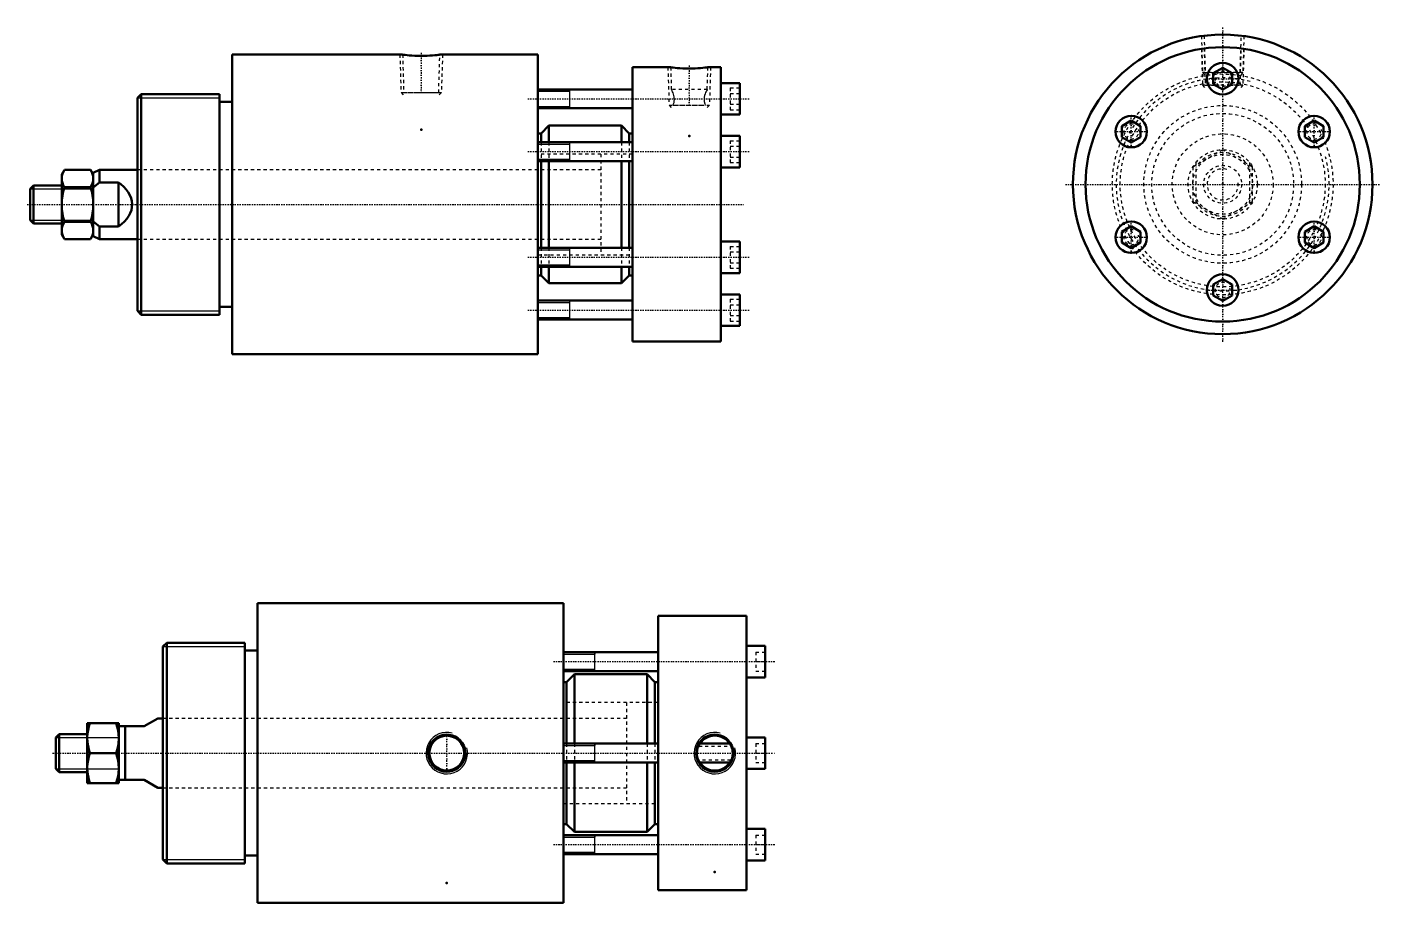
# Model space of a CAD drawing. Header units: millimetres. Extents: x -65 to 364, y -221 to 56.
import ezdxf

# ---------------------------------------------------------------- set-up
doc = ezdxf.new("R2010")
doc.units = ezdxf.units.MM
doc.linetypes.add('Center', pattern=[1.5, 0.45, -0.5, 0.05, -0.5])
doc.linetypes.add('Dashed', pattern=[2, 1, -1])
for name, color, linetype, lineweight in [('2d ConnectionPoints', 7, 'Continuous', 50), ('AM_0', 7, 'Continuous', 50), ('AM_5', 3, 'Continuous', 25), ('AM_7', 7, 'Center', 25), ('AM_9', 6, 'Dashed', 25)]:
    doc.layers.add(name, color=color, linetype=linetype, lineweight=lineweight)

# ---------------------------------------------------------------- blocks, each defined once
blk = doc.blocks.new('1_RODcxhc2_a_sd_32_20EX_0_in_JEAL_R_SD_32_20T_EX_0__0')
at = {"layer": 'AM_0'}
for p, q in [((-53.15, 10.97), (-54, 9.5)), ((-54, -9.5), (-54, 9.5)), ((-53.15, 10.97), (-44.85, 10.97)), ((-44, 9.5), (-44.85, 10.97)), ((-42, 11), (-44, 10.07)), ((-44, 10.07), (-44, -10.07)), ((-30, 11), (-42, 11)), ((-42, 11), (-42, 6.98)), ((-62.93, 6), (-64, 4.93)), ((-64, 4.93), (-64, -4.93)), ((-54, 6), (-62.93, 6)), ((-62.93, 6), (-62.93, -6)), ((-53.15, 5.48), (-44.85, 5.48)), ((-42, 6.98), (-44, 5.4)), ((-36, 6.98), (-42, 6.98)), ((-36, 6.98), (-36, -6.98)), ((-64, -4.93), (-62.93, -6)), ((-62.93, -6), (-54, -6)), ((-53.15, -5.48), (-44.85, -5.48)), ((-44, -5.4), (-42, -6.98)), ((-42, -6.98), (-36, -6.98)), ((-42, -6.98), (-42, -11)), ((-54, -9.5), (-53.15, -10.97)), ((-53.15, -10.97), (-44.85, -10.97)), ((-44.85, -10.97), (-44, -9.5)), ((-44, -10.07), (-42, -11)), ((-42, -11), (-30, -11))]:
    blk.add_line(p, q, dxfattribs=at)
for points in [[(-54, 8.23), (-54, 8.42), (-53.92, 9.06), (-53.74, 9.7), (-53.48, 10.34), (-53.15, 10.97)], [(-44.85, 10.97), (-44.5, 10.3), (-44.23, 9.63), (-44.06, 8.93), (-44, 8.23)], [(-53.15, 5.48), (-53.5, 6.15), (-53.77, 6.83), (-53.94, 7.53), (-54, 8.23)], [(-54, 0), (-53.94, 1.38), (-53.78, 2.74), (-53.51, 4.12), (-53.15, 5.48)], [(-44, 8.23), (-44, 8.03), (-44.08, 7.39), (-44.26, 6.76), (-44.52, 6.12), (-44.85, 5.48)], [(-44.85, 5.48), (-44.5, 4.16), (-44.24, 2.82), (-44.06, 1.44), (-44, 0.05), (-44, 0)], [(-36, -6.98), (-35, -6.21), (-34.12, -5.4), (-33.37, -4.54), (-32.75, -3.65), (-32.27, -2.74), (-31.93, -1.8), (-31.73, -0.84), (-31.67, 0.12), (-31.76, 1.07), (-31.99, 2.02), (-32.37, 2.96), (-32.89, 3.87), (-33.54, 4.75), (-34.32, 5.6), (-35.23, 6.4), (-36, 6.98)], [(-53.15, -5.48), (-53.5, -4.16), (-53.76, -2.82), (-53.94, -1.44), (-54, -0.05), (-54, 0)], [(-44, 0), (-44.06, -1.38), (-44.22, -2.74), (-44.49, -4.12), (-44.85, -5.48)], [(-54, -8.23), (-54, -8.03), (-53.92, -7.39), (-53.74, -6.76), (-53.48, -6.12), (-53.15, -5.48)], [(-53.15, -10.97), (-53.5, -10.3), (-53.77, -9.63), (-53.94, -8.93), (-54, -8.23)], [(-44.85, -5.48), (-44.5, -6.15), (-44.23, -6.83), (-44.06, -7.53), (-44, -8.23)], [(-44, -8.23), (-44, -8.42), (-44.08, -9.06), (-44.26, -9.7), (-44.52, -10.34), (-44.85, -10.97)]]:
    blk.add_lwpolyline(points, dxfattribs=at)
at = {"layer": 'AM_5'}
for p, q in [((-64, 4.93), (-44, 4.93)), ((-44, 6), (-44, 4.93)), ((-64, -4.93), (-44, -4.93)), ((-44, -6), (-44, -4.93))]:
    blk.add_line(p, q, dxfattribs=at)
at = {"layer": 'AM_7'}
blk.add_line((-65, 0), (162.75, 0), dxfattribs=at)
at = {"layer": 'AM_9'}
for p, q in [((127, 16), (117, 16)), ((117, 16), (117, -16)), ((117, 11), (-30, 11)), ((-30, -11), (117, -11)), ((117, -16), (127, -16))]:
    blk.add_line(p, q, dxfattribs=at)
blk = doc.blocks.new('2_JEAL_R_SD_32_20T_EX_0__body_0_in_JEAL_R_SD_32_20T_EX_0__0')
at = {"layer": 'AM_0'}
for p, q in [((54.1, 47.5), (0, 47.5)), ((0, 47.5), (0, -47.5)), ((97, 47.5), (65.89, 47.5)), ((97, 47.5), (97, -47.5)), ((139.1, 43.5), (127, 43.5)), ((127, 43.5), (127, -43.5)), ((155, 43.5), (150.89, 43.5)), ((155, 43.5), (155, -43.5)), ((-28.77, 35), (-30, 33.77)), ((-4, 35), (-28.77, 35)), ((-28.77, 35), (-28.77, -35)), ((-4, 35), (-4, -35)), ((127, 36.5), (97, 36.5)), ((161, 38.5), (155, 38.5)), ((161, 38.5), (161, 28.5)), ((-30, 33.77), (-30, -33.77)), ((0, 32.5), (-4, 32.5)), ((97, 30.5), (127, 30.5)), ((155, 28.5), (161, 28.5)), ((98, 22.5), (97, 22.5)), ((100.5, 25), (98, 22.5)), ((98, 22.5), (98, 19.75)), ((123.5, 25), (100.5, 25)), ((100.5, 25), (100.5, 19.75)), ((126, 22.5), (123.5, 25)), ((123.5, 25), (123.5, 19.75)), ((127, 22.5), (126, 22.5)), ((126, 22.5), (126, 19.75)), ((161, 21.75), (155, 21.75)), ((161, 21.75), (161, 11.75)), ((127, 19.75), (97, 19.75)), ((97, 13.75), (127, 13.75)), ((98, 13.75), (98, -13.75)), ((100.5, 13.75), (100.5, -13.75)), ((123.5, 13.75), (123.5, -13.75)), ((126, 13.75), (126, -13.75)), ((155, 11.75), (161, 11.75)), ((161, -11.75), (155, -11.75)), ((161, -11.75), (161, -21.75)), ((127, -13.75), (97, -13.75)), ((97, -19.75), (127, -19.75)), ((98, -19.75), (98, -22.5)), ((100.5, -19.75), (100.5, -25)), ((123.5, -19.75), (123.5, -25)), ((126, -19.75), (126, -22.5)), ((97, -22.5), (98, -22.5)), ((98, -22.5), (100.5, -25)), ((100.5, -25), (123.5, -25)), ((123.5, -25), (126, -22.5)), ((126, -22.5), (127, -22.5)), ((155, -21.75), (161, -21.75)), ((161, -28.5), (155, -28.5)), ((161, -28.5), (161, -38.5)), ((-30, -33.77), (-28.77, -35)), ((-4, -32.5), (0, -32.5)), ((127, -30.5), (97, -30.5)), ((-28.77, -35), (-4, -35)), ((97, -36.5), (127, -36.5)), ((155, -38.5), (161, -38.5)), ((127, -43.5), (155, -43.5)), ((0, -47.5), (97, -47.5))]:
    blk.add_line(p, q, dxfattribs=at)
for points in [[(54.09, 47.5), (54.09, 47.5), (54.22, 47.48), (54.5, 47.45), (54.94, 47.4), (55.51, 47.34), (56.22, 47.28), (57.03, 47.23), (57.94, 47.18), (58.89, 47.15), (59.9, 47.13), (60.87, 47.14), (61.85, 47.17), (62.75, 47.21), (63.59, 47.27), (64.32, 47.33), (64.94, 47.39), (65.41, 47.44), (65.74, 47.48), (65.89, 47.5), (65.91, 47.5)], [(139.09, 43.5), (139.09, 43.5), (139.22, 43.48), (139.49, 43.45), (139.93, 43.39), (140.5, 43.33), (141.21, 43.26), (142.02, 43.2), (142.93, 43.15), (143.88, 43.11), (144.88, 43.1), (145.86, 43.11), (146.83, 43.14), (147.73, 43.18), (148.58, 43.25), (149.31, 43.31), (149.93, 43.38), (150.41, 43.43), (150.73, 43.48), (150.89, 43.5), (150.91, 43.5)]]:
    blk.add_lwpolyline(points, dxfattribs=at)
at = {"layer": 'AM_5', "linetype": 'Dashed'}
for p, q in [((53.23, 47.5), (53.61, 35.5)), ((66.77, 47.5), (66.39, 35.5)), ((138.23, 43.5), (138.61, 31.5)), ((151.77, 43.5), (151.39, 31.5)), ((53.61, 35.5), (66.39, 35.5)), ((53.61, 35.5), (54.5, 34.5)), ((66.39, 35.5), (65.5, 34.5)), ((138.61, 31.5), (151.39, 31.5)), ((138.61, 31.5), (139.5, 30.5)), ((151.39, 31.5), (150.5, 30.5))]:
    blk.add_line(p, q, dxfattribs=at)
at = {"layer": 'AM_5'}
for p, q in [((-4, 35), (-4, 33.77)), ((97, 35.89), (107, 35.89)), ((107, 36.5), (107, 35.89)), ((107, 36.5), (107, 30.5)), ((-30, 33.77), (-4, 33.77)), ((97, 31.11), (107, 31.11)), ((107, 30.5), (107, 31.11)), ((97, 19.14), (107, 19.14)), ((107, 19.75), (107, 19.14)), ((107, 19.75), (107, 13.75)), ((97, 14.36), (107, 14.36)), ((107, 13.75), (107, 14.36)), ((97, -14.36), (107, -14.36)), ((107, -13.75), (107, -14.36)), ((107, -13.75), (107, -19.75)), ((97, -19.14), (107, -19.14)), ((107, -19.75), (107, -19.14)), ((-30, -33.77), (-4, -33.77)), ((-4, -35), (-4, -33.77)), ((97, -31.11), (107, -31.11)), ((107, -30.5), (107, -31.11)), ((107, -30.5), (107, -36.5)), ((97, -35.89), (107, -35.89)), ((107, -36.5), (107, -35.89))]:
    blk.add_line(p, q, dxfattribs=at)
at = {"layer": 'AM_7'}
for p, q in [((60, 48.1), (60, 34.9)), ((145, 44.1), (145, 30.9)), ((93.8, 33.5), (164.2, 33.5)), ((93.8, 16.75), (164.2, 16.75)), ((93.8, -16.75), (164.2, -16.75)), ((93.8, -33.5), (164.2, -33.5))]:
    blk.add_line(p, q, dxfattribs=at)
at = {"layer": 'AM_9'}
for p, q in [((54.09, 47.5), (54.46, 35.5)), ((65.54, 35.5), (65.91, 47.5)), ((139.09, 43.5), (139.31, 36.49)), ((150.69, 36.49), (150.91, 43.5)), ((54.46, 35.5), (65.54, 35.5)), ((150.69, 36.5), (139.31, 36.5)), ((158, 36.96), (161, 36.96)), ((158, 36.96), (158, 30.04)), ((158, 35.23), (161, 35.23)), ((139.94, 31.5), (150.06, 31.5)), ((158, 31.77), (161, 31.77)), ((158, 30.04), (161, 30.04)), ((98, 19.75), (98, 13.75)), ((100.5, 19.75), (100.5, 13.75)), ((123.5, 19.75), (123.5, 13.75)), ((126, 19.75), (126, 13.75)), ((158, 20.21), (161, 20.21)), ((158, 20.21), (158, 13.29)), ((158, 18.48), (161, 18.48)), ((127, 16), (97, 16)), ((158, 15.02), (161, 15.02)), ((158, 13.29), (161, 13.29)), ((97, 11), (-30, 11)), ((-30, -11), (97, -11)), ((97, -16), (127, -16)), ((98, -13.75), (98, -19.75)), ((100.5, -13.75), (100.5, -19.75)), ((123.5, -13.75), (123.5, -19.75)), ((126, -13.75), (126, -19.75)), ((158, -13.29), (161, -13.29)), ((158, -13.29), (158, -20.21)), ((158, -15.02), (161, -15.02)), ((158, -18.48), (161, -18.48)), ((158, -20.21), (161, -20.21)), ((158, -30.04), (161, -30.04)), ((158, -30.04), (158, -36.96)), ((158, -31.77), (161, -31.77)), ((158, -35.23), (161, -35.23)), ((158, -36.96), (161, -36.96))]:
    blk.add_line(p, q, dxfattribs=at)
for points in [[(139.94, 31.5), (140.06, 31.88), (140.17, 32.32), (140.25, 32.78), (140.28, 33.28), (140.26, 33.72), (140.2, 34.17), (140, 34.96), (139.86, 35.35), (139.71, 35.7), (139.56, 36.02), (139.43, 36.27), (139.35, 36.43), (139.31, 36.5), (139.31, 36.5)], [(150.69, 36.5), (150.68, 36.48), (150.64, 36.4), (150.46, 36.06), (150.33, 35.79), (150.18, 35.45), (150.02, 35.04), (149.88, 34.56), (149.78, 34.06), (149.73, 33.52), (149.73, 33.08), (149.77, 32.63), (149.95, 31.86), (150.06, 31.5)]]:
    blk.add_lwpolyline(points, dxfattribs=at)
blk = doc.blocks.new('1_RODcxhc2_a_sd_32_20EX_0_in_JEAL_R_SD_32_20T_EX_0__2')
at = {"layer": 'AM_5', "linetype": 'Dashed'}
blk.add_arc((0, 0), 4.93, 75, 15, dxfattribs=at)
at = {"layer": 'AM_9'}
for p, q in [((0, 10.97), (-9.5, 5.48)), ((9.5, 5.48), (0, 10.97)), ((-9.5, 5.48), (-9.5, -5.48)), ((-8.5, 6.98), (-8.5, -6.98)), ((8.5, 6.98), (8.5, -6.98)), ((9.5, -5.48), (9.5, 5.48)), ((-9.5, -5.48), (0, -10.97)), ((0, -10.97), (9.5, -5.48))]:
    blk.add_line(p, q, dxfattribs=at)
for radius in [16, 11, 9.5, 6]:
    blk.add_circle((0, 0), radius, dxfattribs=at)
for start, end in [(32.4253, 147.5747), (212.4253, 327.5747)]:
    blk.add_arc((0, 0), 10.07, start, end, dxfattribs=at)
blk = doc.blocks.new('2_JEAL_R_SD_32_20T_EX_0__body_0_in_JEAL_R_SD_32_20T_EX_0__2')
at = {"layer": 'AM_0'}
for p, q in [((0, 36.96), (-3, 35.23)), ((-3, 35.23), (-3, 31.77)), ((3, 35.23), (0, 36.96)), ((3, 31.77), (3, 35.23)), ((-3, 31.77), (0, 30.04)), ((0, 30.04), (3, 31.77)), ((-29.01, 20.21), (-32.01, 18.48)), ((-32.01, 18.48), (-32.01, 15.02)), ((-26.01, 18.48), (-29.01, 20.21)), ((-26.01, 15.02), (-26.01, 18.48)), ((29.01, 20.21), (26.01, 18.48)), ((26.01, 18.48), (26.01, 15.02)), ((32.01, 18.48), (29.01, 20.21)), ((32.01, 15.02), (32.01, 18.48)), ((-32.01, 15.02), (-29.01, 13.29)), ((-29.01, 13.29), (-26.01, 15.02)), ((26.01, 15.02), (29.01, 13.29)), ((29.01, 13.29), (32.01, 15.02)), ((-29.01, -13.29), (-32.01, -15.02)), ((-32.01, -15.02), (-32.01, -18.48)), ((-26.01, -15.02), (-29.01, -13.29)), ((-26.01, -18.48), (-26.01, -15.02)), ((29.01, -13.29), (26.01, -15.02)), ((26.01, -15.02), (26.01, -18.48)), ((32.01, -15.02), (29.01, -13.29)), ((32.01, -18.48), (32.01, -15.02)), ((-32.01, -18.48), (-29.01, -20.21)), ((-29.01, -20.21), (-26.01, -18.48)), ((26.01, -18.48), (29.01, -20.21)), ((29.01, -20.21), (32.01, -18.48)), ((0, -30.04), (-3, -31.77)), ((-3, -31.77), (-3, -35.23)), ((3, -31.77), (0, -30.04)), ((3, -35.23), (3, -31.77)), ((-3, -35.23), (0, -36.96)), ((0, -36.96), (3, -35.23))]:
    blk.add_line(p, q, dxfattribs=at)
for centre, radius in [((0, 0), 47.5), ((0, 0), 43.5), ((0, 33.5), 5), ((-29.01, 16.75), 5), ((29.01, 16.75), 5), ((-29.01, -16.75), 5), ((29.01, -16.75), 5), ((0, -33.5), 5)]:
    blk.add_circle(centre, radius, dxfattribs=at)
at = {"layer": 'AM_5', "linetype": 'Dashed'}
for p, q in [((-6.75, 47.02), (-6.39, 35.5)), ((-6.75, 42.97), (-6.39, 31.5)), ((6.75, 47.02), (6.39, 35.5)), ((6.75, 42.97), (6.39, 31.5)), ((6.39, 35.5), (-6.39, 35.5)), ((-6.39, 35.5), (-5.5, 34.5)), ((6.39, 35.5), (5.5, 34.5)), ((6.39, 31.5), (-6.39, 31.5)), ((-6.39, 31.5), (-5.5, 30.5)), ((6.39, 31.5), (5.5, 30.5))]:
    blk.add_line(p, q, dxfattribs=at)
for centre, radius in [((0, 33.5), 2.39), ((0, 0), 33.77), ((-29.01, 16.75), 2.39), ((29.01, 16.75), 2.39), ((-29.01, -16.75), 2.39), ((29.01, -16.75), 2.39), ((0, -33.5), 2.39)]:
    blk.add_arc(centre, radius, 75, 15, dxfattribs=at)
at = {"layer": 'AM_7'}
for p, q in [((0, -49.88), (0, 49.88)), ((-5.25, 33.5), (5.25, 33.5)), ((-29.01, 11.5), (-29.01, 22)), ((29.01, 11.5), (29.01, 22)), ((-34.26, 16.75), (-23.76, 16.75)), ((23.76, 16.75), (34.26, 16.75)), ((-49.88, 0), (49.88, 0)), ((-29.01, -22), (-29.01, -11.5)), ((29.01, -22), (29.01, -11.5)), ((-34.26, -16.75), (-23.76, -16.75)), ((23.76, -16.75), (34.26, -16.75)), ((-5.25, -33.5), (5.25, -33.5))]:
    blk.add_line(p, q, dxfattribs=at)
at = {"layer": 'AM_9'}
for p, q in [((-5.9, 47.13), (-5.54, 35.5)), ((-5.9, 43.1), (-5.54, 31.5)), ((5.54, 35.5), (5.9, 47.13)), ((5.54, 31.5), (5.9, 43.1)), ((-5.54, 35.5), (5.54, 35.5)), ((-5.54, 31.5), (-2.24, 31.5)), ((2.24, 31.5), (5.54, 31.5))]:
    blk.add_line(p, q, dxfattribs=at)
blk.add_lwpolyline([(2.24, 31.5), (2.52, 31.88), (2.76, 32.32), (2.91, 32.78), (2.99, 33.28), (2.99, 33.72), (2.92, 34.17), (2.62, 34.96), (2.36, 35.35), (2.04, 35.7), (1.63, 36.02), (1.15, 36.27), (0.66, 36.43), (0.14, 36.5), (-0.31, 36.48), (-0.77, 36.4), (-1.57, 36.06), (-1.94, 35.79), (-2.28, 35.45), (-2.57, 35.04), (-2.81, 34.56), (-2.95, 34.06), (-3, 33.52), (-2.97, 33.08), (-2.87, 32.63), (-2.51, 31.86), (-2.24, 31.5)], dxfattribs=at)
for centre, radius in [((0, 0), 35), ((0, 0), 32.5), ((0, 0), 25), ((0, 0), 22.5), ((-29.01, 16.75), 3), ((29.01, 16.75), 3), ((0, 0), 16), ((-29.01, -16.75), 3), ((29.01, -16.75), 3), ((0, -33.5), 3)]:
    blk.add_circle(centre, radius, dxfattribs=at)
for start, end in [(214.4474, 322.2703), (359.0126, 1.3839)]:
    blk.add_arc((0, 33.5), 3, start, end, dxfattribs=at)
blk = doc.blocks.new('1_RODcxhc2_a_sd_32_20EX_0_in_JEAL_R_SD_32_20T_EX_0__4')
at = {"layer": 'AM_0'}
for p, q in [((-54, -9.5), (-54, 9.5)), ((-44, 9.5), (-54, 9.5)), ((-44, 9.5), (-44, -9.5)), ((-36, 8.5), (-31.67, 11)), ((-30, 11), (-31.67, 11)), ((-62.93, 6), (-64, 4.93)), ((-64, 4.93), (-64, -4.93)), ((-54, 6), (-62.93, 6)), ((-62.93, 6), (-62.93, -6)), ((-44, 8.5), (-36, 8.5)), ((-42, 8.5), (-42, -8.5)), ((-53.15, 0), (-44.85, 0)), ((-64, -4.93), (-62.93, -6)), ((-62.93, -6), (-54, -6)), ((-36, -8.5), (-44, -8.5)), ((-31.67, -11), (-36, -8.5)), ((-54, -9.5), (-44, -9.5)), ((-31.67, -11), (-30, -11))]:
    blk.add_line(p, q, dxfattribs=at)
for points in [[(-54, 4.75), (-54, 5.09), (-53.92, 6.2), (-53.74, 7.3), (-53.48, 8.41), (-53.15, 9.5)], [(-44.85, 9.5), (-44.5, 8.34), (-44.23, 7.17), (-44.06, 5.97), (-44, 4.75)], [(-53.15, 0), (-53.5, 1.16), (-53.77, 2.33), (-53.94, 3.53), (-54, 4.75)], [(-44, 4.75), (-44, 4.41), (-44.08, 3.3), (-44.26, 2.2), (-44.52, 1.09), (-44.85, 0)], [(-54, -4.75), (-54, -4.41), (-53.92, -3.3), (-53.74, -2.2), (-53.48, -1.09), (-53.15, 0)], [(-44.85, 0), (-44.5, -1.16), (-44.23, -2.33), (-44.06, -3.53), (-44, -4.75)], [(-53.15, -9.5), (-53.5, -8.34), (-53.77, -7.17), (-53.94, -5.97), (-54, -4.75)], [(-44, -4.75), (-44, -5.09), (-44.08, -6.2), (-44.26, -7.3), (-44.52, -8.41), (-44.85, -9.5)]]:
    blk.add_lwpolyline(points, dxfattribs=at)
at = {"layer": 'AM_5'}
for p, q in [((-64, 4.93), (-44, 4.93)), ((-44, 6), (-44, 4.93)), ((-64, -4.93), (-44, -4.93)), ((-44, -6), (-44, -4.93))]:
    blk.add_line(p, q, dxfattribs=at)
at = {"layer": 'AM_7'}
blk.add_line((-65, 0), (164.2, 0), dxfattribs=at)
at = {"layer": 'AM_9'}
for p, q in [((117, 16), (117, -16)), ((127, 16), (117, 16)), ((117, 11), (-30, 11)), ((-30, -11), (117, -11)), ((117, -16), (127, -16))]:
    blk.add_line(p, q, dxfattribs=at)
blk = doc.blocks.new('2_JEAL_R_SD_32_20T_EX_0__body_0_in_JEAL_R_SD_32_20T_EX_0__4')
at = {"layer": 'AM_0'}
for p, q in [((0, 47.5), (0, -47.5)), ((97, 47.5), (0, 47.5)), ((97, 47.5), (97, -47.5)), ((127, 43.5), (127, -43.5)), ((155, 43.5), (127, 43.5)), ((155, 43.5), (155, -43.5)), ((-28.77, 35), (-30, 33.77)), ((-4, 35), (-28.77, 35)), ((-28.77, 35), (-28.77, -35)), ((-4, 35), (-4, -35)), ((-30, 33.77), (-30, -33.77)), ((0, 32.5), (-4, 32.5)), ((127, 32.01), (97, 32.01)), ((161, 34.01), (155, 34.01)), ((161, 34.01), (161, 24.01)), ((97, 26.01), (127, 26.01)), ((98, 22.5), (97, 22.5)), ((100.5, 25), (98, 22.5)), ((98, 22.5), (98, 3)), ((123.5, 25), (100.5, 25)), ((100.5, 25), (100.5, 3)), ((126, 22.5), (123.5, 25)), ((123.5, 25), (123.5, 3)), ((127, 22.5), (126, 22.5)), ((126, 22.5), (126, 3)), ((155, 24.01), (161, 24.01)), ((161, 5), (155, 5)), ((161, 5), (161, -5)), ((127, 3), (97, 3)), ((149.73, 3), (140.27, 3)), ((97, -3), (127, -3)), ((98, -3), (98, -22.5)), ((100.5, -3), (100.5, -25)), ((123.5, -3), (123.5, -25)), ((126, -3), (126, -22.5)), ((140.27, -3), (149.73, -3)), ((155, -5), (161, -5)), ((97, -22.5), (98, -22.5)), ((98, -22.5), (100.5, -25)), ((100.5, -25), (123.5, -25)), ((123.5, -25), (126, -22.5)), ((126, -22.5), (127, -22.5)), ((161, -24.01), (155, -24.01)), ((161, -24.01), (161, -34.01)), ((127, -26.01), (97, -26.01)), ((-30, -33.77), (-28.77, -35)), ((-4, -32.5), (0, -32.5)), ((97, -32.01), (127, -32.01)), ((155, -34.01), (161, -34.01)), ((-28.77, -35), (-4, -35)), ((127, -43.5), (155, -43.5)), ((0, -47.5), (97, -47.5))]:
    blk.add_line(p, q, dxfattribs=at)
for points in [[(55.89, 4.24), (55.24, 3.5), (54.72, 2.64), (54.35, 1.73), (54.14, 0.75), (54.09, -0.23), (54.22, -1.22), (54.5, -2.15), (54.94, -3.05), (55.51, -3.83), (56.22, -4.54), (57.03, -5.1), (57.94, -5.53), (58.89, -5.79), (59.9, -5.9), (60.87, -5.83), (61.85, -5.6), (62.75, -5.22), (63.59, -4.68), (64.32, -4.02), (64.94, -3.23), (65.41, -2.37), (65.74, -1.41), (65.89, -0.44), (65.88, 0.56), (65.71, 1.52), (65.37, 2.46), (64.9, 3.3), (64.27, 4.08), (63.53, 4.73), (62.68, 5.26), (61.76, 5.63), (60.78, 5.85), (59.8, 5.89), (58.8, 5.77), (57.86, 5.5), (56.96, 5.06), (56.4, 4.68), (55.89, 4.24)], [(140.89, 4.24), (140.25, 3.51), (139.72, 2.65), (139.35, 1.74), (139.14, 0.75), (139.09, -0.22), (139.22, -1.21), (139.49, -2.14), (139.93, -3.03), (140.5, -3.82), (141.21, -4.53), (142.02, -5.09), (142.93, -5.52), (143.88, -5.79), (144.88, -5.9), (145.86, -5.83), (146.83, -5.61), (147.73, -5.23), (148.58, -4.69), (149.31, -4.04), (149.93, -3.25), (150.41, -2.38), (150.73, -1.43), (150.89, -0.46), (150.88, 0.54), (150.72, 1.5), (150.38, 2.44), (149.91, 3.28), (149.28, 4.06), (148.55, 4.71), (147.7, 5.25), (146.79, 5.62), (145.8, 5.84), (144.82, 5.89), (143.82, 5.78), (142.89, 5.51), (141.98, 5.07), (141.42, 4.69), (140.89, 4.24)], [(140.27, -3), (140.26, -2.99), (140.2, -2.92), (140, -2.62), (139.86, -2.36), (139.71, -2.04), (139.56, -1.63), (139.43, -1.15), (139.35, -0.66), (139.31, -0.14), (139.32, 0.31), (139.36, 0.77), (139.54, 1.57), (139.67, 1.94), (139.82, 2.28), (139.98, 2.57), (140.12, 2.81), (140.22, 2.95), (140.27, 3), (140.27, 3)], [(149.73, 3), (149.74, 2.99), (149.8, 2.92), (150, 2.62), (150.14, 2.36), (150.29, 2.04), (150.44, 1.63), (150.57, 1.15), (150.65, 0.66), (150.69, 0.14), (150.68, -0.31), (150.64, -0.77), (150.46, -1.57), (150.33, -1.94), (150.18, -2.28), (150.02, -2.57), (149.88, -2.81), (149.78, -2.95), (149.73, -3), (149.73, -3)]]:
    blk.add_lwpolyline(points, dxfattribs=at)
blk.add_circle((60, 0), 5.54, dxfattribs=at)
for start, end in [(32.819, 147.181), (212.819, 327.181)]:
    blk.add_arc((145, 0), 5.54, start, end, dxfattribs=at)
at = {"layer": 'AM_5'}
for p, q in [((-4, 35), (-4, 33.77)), ((-30, 33.77), (-4, 33.77)), ((97, 31.4), (107, 31.4)), ((107, 26.01), (107, 32.01)), ((107, 32.01), (107, 31.4)), ((97, 26.63), (107, 26.63)), ((107, 26.01), (107, 26.63)), ((97, 2.39), (107, 2.39)), ((107, -3), (107, 3)), ((107, 3), (107, 2.39)), ((97, -2.39), (107, -2.39)), ((107, -3), (107, -2.39)), ((97, -26.63), (107, -26.63)), ((107, -32.01), (107, -26.01)), ((107, -26.01), (107, -26.63)), ((-30, -33.77), (-4, -33.77)), ((-4, -35), (-4, -33.77)), ((97, -31.4), (107, -31.4)), ((107, -32.01), (107, -31.4))]:
    blk.add_line(p, q, dxfattribs=at)
for centre in [(60, 0), (145, 0)]:
    blk.add_arc(centre, 6.58, 75, 15, dxfattribs=at)
at = {"layer": 'AM_7'}
for p, q in [((93.8, 29.01), (164.2, 29.01)), ((60, -5.81), (60, 5.81)), ((93.8, -29.01), (164.2, -29.01))]:
    blk.add_line(p, q, dxfattribs=at)
at = {"layer": 'AM_9'}
for p, q in [((158, 32.01), (161, 32.01)), ((158, 32.01), (158, 26.01)), ((158, 29.01), (161, 29.01)), ((158, 26.01), (161, 26.01)), ((127, 16), (97, 16)), ((97, 11), (-30, 11)), ((98, 3), (98, -3)), ((100.5, 3), (100.5, -3)), ((123.5, 3), (123.5, -3)), ((126, 3), (126, -3)), ((139.94, 2.24), (150.06, 2.24)), ((158, 3), (161, 3)), ((158, 3), (158, -3)), ((158, 0), (161, 0)), ((150.06, -2.24), (139.94, -2.24)), ((158, -3), (161, -3)), ((-30, -11), (97, -11)), ((97, -16), (127, -16)), ((158, -26.01), (161, -26.01)), ((158, -26.01), (158, -32.01)), ((158, -29.01), (161, -29.01)), ((158, -32.01), (161, -32.01))]:
    blk.add_line(p, q, dxfattribs=at)
for points in [[(140.27, 3), (140.27, 2.97), (140.23, 2.87), (140.05, 2.51), (139.94, 2.24)], [(150.06, 2.24), (149.94, 2.52), (149.83, 2.76), (149.75, 2.91), (149.72, 2.99), (149.73, 3)], [(139.94, -2.24), (140.06, -2.52), (140.17, -2.76), (140.25, -2.91), (140.28, -2.99), (140.27, -3)], [(149.73, -3), (149.73, -2.97), (149.77, -2.87), (149.95, -2.51), (150.06, -2.24)]]:
    blk.add_lwpolyline(points, dxfattribs=at)
for start, end in [(147.181, 156.1732), (23.8268, 32.819), (203.8268, 212.819), (327.181, 336.1732)]:
    blk.add_arc((145, 0), 5.54, start, end, dxfattribs=at)

msp = doc.modelspace()

# ---------------------------------------------------------------- linework, layer by layer
at = {"layer": '2d ConnectionPoints'}
for p in [(273.03, 30.12), (276.5, 28.12), (60, 23.75), (145, 21.75), (314.17, 6.37), (0, 0), (8.11, -173.96), (153.11, -211.63), (68.11, -215.1)]:
    msp.add_point(p, dxfattribs=at)

# ---------------------------------------------------------------- block references
for name, p in [('2_JEAL_R_SD_32_20T_EX_0__body_0_in_JEAL_R_SD_32_20T_EX_0__2', (314.17, 6.37)), ('2_JEAL_R_SD_32_20T_EX_0__body_0_in_JEAL_R_SD_32_20T_EX_0__0', (0, 0)), ('1_RODcxhc2_a_sd_32_20EX_0_in_JEAL_R_SD_32_20T_EX_0__2', (314.17, 6.37)), ('1_RODcxhc2_a_sd_32_20EX_0_in_JEAL_R_SD_32_20T_EX_0__0', (0, 0)), ('2_JEAL_R_SD_32_20T_EX_0__body_0_in_JEAL_R_SD_32_20T_EX_0__4', (8.11, -173.96)), ('1_RODcxhc2_a_sd_32_20EX_0_in_JEAL_R_SD_32_20T_EX_0__4', (8.11, -173.96))]:
    msp.add_blockref(name, p)

doc.saveas('drawing.dxf')
